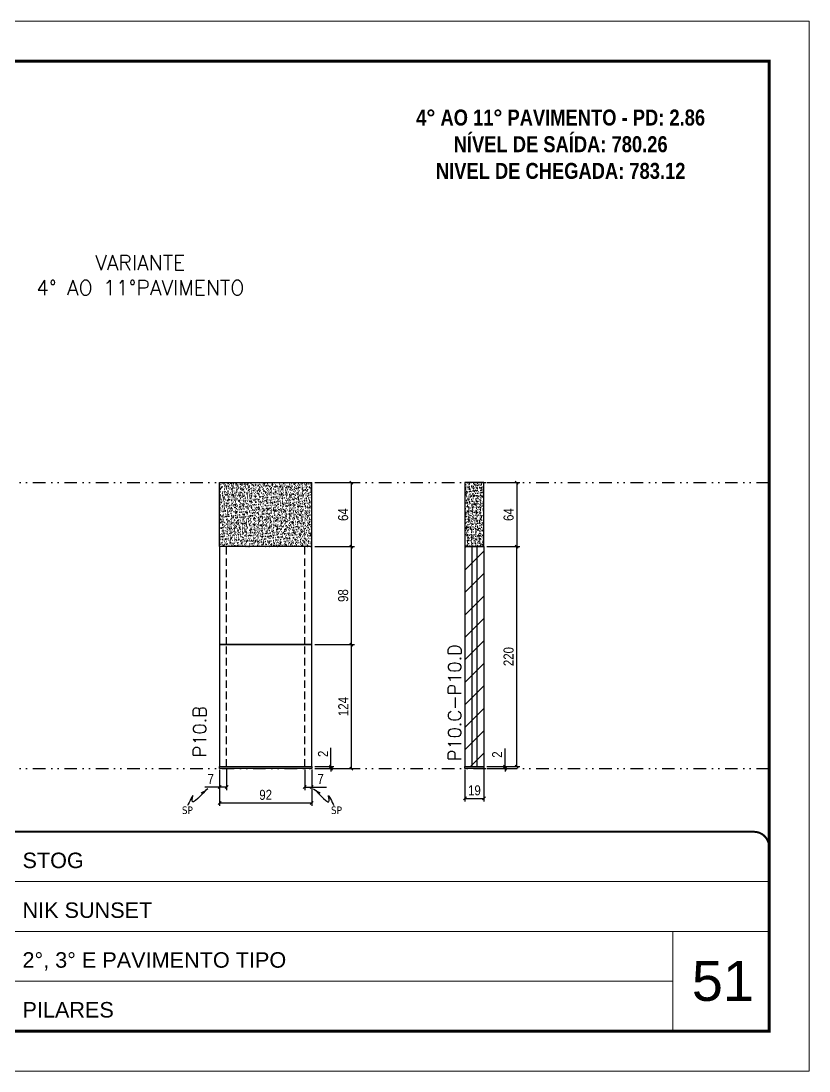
# Model space of a CAD drawing. Extents: x 808 to 7089, y -98 to 17032.
# Drawn here: x 4675 to 5463, y 2200 to 3250 of the extents above; entities that cross this region are included whole.
import ezdxf

# ---------------------------------------------------------------- set-up
doc = ezdxf.new("R2010")
doc.units = 0
for name, pattern in [('CONTINUO', [0]), ('DASHED', [0.75, 0.5, -0.25]), ('DIVIDE2', [0.625, 0.25, -0.125, 0, -0.125, 0, -0.125]), ('HIDDEN', [0.375, 0.25, -0.125])]:
    doc.linetypes.add(name, pattern=pattern)
for name, color, linetype, lineweight in [('CARIMBO', 255, 'Continuous', 9), ('Folhas', 255, 'Continuous', 9), ('REAPROVEITAMENTO', 251, 'Continuous', 9), ('SARRAFO DE PRESSAO', 251, 'DASHED', 9), ('Texto Seção', 7, 'Continuous', 15)]:
    doc.layers.add(name, color=color, linetype=linetype, lineweight=lineweight)
for name, color, linetype in [('COTA', 241, 'Continuous'), ('NOMENCLATURA', 7, 'Continuous'), ('Nível', 160, 'Continuous'), ('Painéis', 200, 'Continuous'), ('SARR_2.2x7', 40, 'Continuous'), ('Sarrafo de Pressão', 42, 'HIDDEN'), ('texto', 7, 'Continuous')]:
    doc.layers.add(name, color=color, linetype=linetype)
doc.styles.add('ARIAL', font='arial.ttf')
doc.styles.add('COTA TECNICA', font='techl___.ttf', dxfattribs={"height": 10})
doc.styles.add('COTA TECNICA-50', font='techl___.ttf', dxfattribs={"height": 10})
doc.styles.add('REGUA-120', font='ROMANS.shx', dxfattribs={"height": 15})
doc.styles.add('ROMANC', font='techb___.ttf', dxfattribs={"height": 2.5})
doc.styles.get("Standard").update_dxf_attribs({"font": 'arial.ttf'})
doc.dimstyles.new('COTA PAINEL-50', dxfattribs={"dimtxt": 10, "dimasz": 3, "dimexe": 3, "dimexo": 3, "dimgap": 3, "dimtad": 1, "dimdec": 1, "dimzin": 12, "dimdsep": 46, "dimtxsty": 'COTA TECNICA-50', "dimblk1": 'OBLIQUE', "dimblk2": 'OBLIQUE', "dimsah": 1, "dimcen": 0.9, "dimclrd": 4, "dimclre": 4, "dimclrt": 240, "dimadec": 1, "dimazin": 3, "dimtfac": 1, "dimtdec": 1, "dimtmove": 0, "dimatfit": 3, "dimfxl": 1, "dimtolj": 1, "dimtzin": 12, "dimarcsym": 0})
doc.dimstyles.new('PAINEL', dxfattribs={"dimtxt": 10, "dimasz": 3, "dimexe": 3, "dimexo": 3, "dimgap": 3, "dimtad": 1, "dimdec": 1, "dimzin": 12, "dimdsep": 46, "dimtxsty": 'COTA TECNICA', "dimblk1": 'OBLIQUE', "dimblk2": 'OBLIQUE', "dimsah": 1, "dimcen": 0.9, "dimclrd": 4, "dimclre": 4, "dimclrt": 240, "dimadec": 1, "dimazin": 3, "dimtfac": 1, "dimtdec": 1, "dimtmove": 0, "dimatfit": 3, "dimfxl": 1, "dimtolj": 1, "dimtzin": 12, "dimarcsym": 0})
doc.dimstyles.get("Standard").update_dxf_attribs({"dimtxt": 0.18, "dimasz": 0.18, "dimexe": 0.18, "dimexo": 0.0625, "dimgap": 0.09, "dimtad": 0, "dimtih": 1, "dimtoh": 1, "dimdec": 4, "dimzin": 0, "dimdsep": 46, "dimtxsty": 'Standard', "dimcen": 0.09, "dimadec": 0, "dimazin": 0, "dimtfac": 1, "dimtdec": 4, "dimtofl": 0, "dimtmove": 0, "dimatfit": 3, "dimfxl": 1, "dimtolj": 1, "dimtzin": 0, "dimarcsym": 0})

# ---------------------------------------------------------------- blocks, each defined once
blk = doc.blocks.new('9999999999')
at = {"color": 30, "linetype": 'CONTINUO'}
for p, q in [((98564.6, 34379.6), (99584, 34379.6)), ((98564.6, 34329.8), (99488, 34329.8)), ((99584, 34329.8), (99488, 34329.8)), ((99488, 34329.8), (99488, 34230.2)), ((98564.6, 34280), (99488, 34280))]:
    blk.add_line(p, q, dxfattribs=at)
at = {"color": 30, "linetype": 'CONTINUO', "const_width": 2}
blk.add_lwpolyline([(99584, 34230.2), (99584, 34414.4, 0.414214), (99569, 34429.4), (98229, 34429.4, 0.414214), (98214, 34414.4), (98214, 34245.2, 0.414214), (98229, 34230.2), (99584, 34230.2)], format="xyb", dxfattribs=at)
at = {"layer": 'Folhas'}
blk.add_lwpolyline([(98139, 34190.2), (99624, 34190.2), (99624, 35240.2), (98139, 35240.2)], close=True, dxfattribs=at)
at = {"layer": 'Folhas', "color": 30, "const_width": 3}
blk.add_lwpolyline([(98214, 34230.2), (99584, 34230.2), (99584, 35200.2), (98214, 35200.2)], close=True, dxfattribs=at)
at = {"color": 7, "linetype": 'Continuous', "ltscale": 5, "style": 'ARIAL'}
for s, height, p in [('STOG', 15.48, (98837.7, 34393.1)), ('NIK SUNSET', 15.48, (98837.7, 34343.3)), ('2°, 3° E PAVIMENTO TIPO', 15.483, (98837.7, 34293.5)), ('PILARES', 15.48, (98837.7, 34243.7))]:
    blk.add_text(s, height=height, dxfattribs=at).set_placement(p)
blk = doc.blocks.new('_Oblique')
at = {"color": 0, "linetype": 'ByBlock', "lineweight": -2}
blk.add_line((-0.5, -0.5), (0.5, 0.5), dxfattribs=at)
blk = doc.blocks.new('*D331')
at = {"layer": 'COTA', "color": 4, "lineweight": -2, "transparency": 16777216}
for p, q in [((4874, 2501), (4874, 2464.6)), ((4966, 2501), (4966, 2464.6)), ((4874, 2467.6), (4966, 2467.6))]:
    blk.add_line(p, q, dxfattribs=at)
at = {"layer": 'Defpoints', "color": 0, "transparency": 16777216}
for p in [(4874, 2504), (4966, 2504), (4966, 2467.6)]:
    blk.add_point(p, dxfattribs=at)
at = {"layer": 'COTA', "color": 4, "lineweight": -2, "transparency": 16777216, "xscale": 3, "yscale": 3, "zscale": 3, "rotation": 180}
blk.add_blockref('_Oblique', (4874, 2467.6), dxfattribs=at)
at = {"layer": 'COTA', "color": 4, "lineweight": -2, "transparency": 16777216, "xscale": 3, "yscale": 3, "zscale": 3}
blk.add_blockref('_Oblique', (4966, 2467.6), dxfattribs=at)
at = {"layer": 'COTA', "color": 240, "transparency": 16777216, "insert": (4920, 2475.7), "char_height": 10, "attachment_point": 5, "style": 'COTA TECNICA'}
blk.add_mtext('\\A1;92', dxfattribs=at)
blk = doc.blocks.new('*D332')
at = {"layer": 'COTA', "color": 4, "lineweight": -2, "transparency": 16777216}
for p, q in [((4881, 2501), (4881, 2480.5)), ((4874, 2499), (4874, 2480.5)), ((4874, 2483.5), (4859.3, 2483.5)), ((4881, 2483.5), (4874, 2483.5))]:
    blk.add_line(p, q, dxfattribs=at)
at = {"layer": 'Defpoints', "color": 0, "transparency": 16777216}
for p in [(4874, 2502), (4881, 2504), (4874, 2483.5)]:
    blk.add_point(p, dxfattribs=at)
at = {"layer": 'COTA', "color": 4, "lineweight": -2, "transparency": 16777216, "xscale": 3, "yscale": 3, "zscale": 3, "rotation": 180}
blk.add_blockref('_Oblique', (4874, 2483.5), dxfattribs=at)
at = {"layer": 'COTA', "color": 4, "lineweight": -2, "transparency": 16777216, "xscale": 3, "yscale": 3, "zscale": 3}
blk.add_blockref('_Oblique', (4881, 2483.5), dxfattribs=at)
at = {"layer": 'COTA', "color": 240, "transparency": 16777216, "insert": (4865.1, 2491.6), "char_height": 10, "attachment_point": 5, "style": 'COTA TECNICA-50'}
blk.add_mtext('\\A1;7', dxfattribs=at)
blk = doc.blocks.new('*D333')
at = {"layer": 'COTA', "color": 4, "lineweight": -2, "transparency": 16777216}
for p, q in [((4959, 2501), (4959, 2480.5)), ((4966, 2499), (4966, 2480.5)), ((4959, 2483.5), (4966, 2483.5)), ((4966, 2483.5), (4980.7, 2483.5))]:
    blk.add_line(p, q, dxfattribs=at)
at = {"layer": 'Defpoints', "color": 0, "transparency": 16777216}
for p in [(4959, 2504), (4966, 2502), (4966, 2483.5)]:
    blk.add_point(p, dxfattribs=at)
at = {"layer": 'COTA', "color": 4, "lineweight": -2, "transparency": 16777216, "xscale": 3, "yscale": 3, "zscale": 3, "rotation": 180}
blk.add_blockref('_Oblique', (4959, 2483.5), dxfattribs=at)
at = {"layer": 'COTA', "color": 4, "lineweight": -2, "transparency": 16777216, "xscale": 3, "yscale": 3, "zscale": 3}
blk.add_blockref('_Oblique', (4966, 2483.5), dxfattribs=at)
at = {"layer": 'COTA', "color": 240, "transparency": 16777216, "insert": (4974.9, 2491.6), "char_height": 10, "attachment_point": 5, "style": 'COTA TECNICA-50'}
blk.add_mtext('\\A1;7', dxfattribs=at)
blk = doc.blocks.new('*D334')
at = {"layer": 'COTA', "color": 4, "linetype": 'ByBlock', "lineweight": -2, "transparency": 16777216}
for p, q in [((4969, 2626), (5008.7, 2626)), ((5005.7, 2502), (5005.7, 2626)), ((4969, 2502), (5008.7, 2502))]:
    blk.add_line(p, q, dxfattribs=at)
at = {"layer": 'Defpoints', "color": 0, "linetype": 'ByBlock', "transparency": 16777216}
for p in [(4966, 2626), (5005.7, 2626), (4966, 2502)]:
    blk.add_point(p, dxfattribs=at)
at = {"layer": 'COTA', "color": 4, "linetype": 'ByBlock', "lineweight": -2, "transparency": 16777216, "xscale": 3, "yscale": 3, "zscale": 3}
for p, rotation in [((5005.7, 2626), 90), ((5005.7, 2502), 270)]:
    blk.add_blockref('_Oblique', p, dxfattribs=dict(at, rotation=rotation))
at = {"layer": 'COTA', "color": 240, "linetype": 'ByBlock', "transparency": 16777216, "insert": (4997.6, 2564), "char_height": 10, "attachment_point": 5, "rotation": 90, "style": 'COTA TECNICA'}
blk.add_mtext('\\A1;124', dxfattribs=at)
blk = doc.blocks.new('*D335')
at = {"layer": 'COTA', "color": 4, "lineweight": -2, "transparency": 16777216}
for p, q in [((4985.3, 2504), (4985.3, 2522.8)), ((4969, 2504), (4988.3, 2504)), ((4969, 2502), (4988.3, 2502)), ((4985.3, 2502), (4985.3, 2504)), ((4985.3, 2502), (4985.3, 2499))]:
    blk.add_line(p, q, dxfattribs=at)
at = {"layer": 'Defpoints', "color": 0, "transparency": 16777216}
for p in [(4966, 2504), (4966, 2502), (4985.3, 2502)]:
    blk.add_point(p, dxfattribs=at)
at = {"layer": 'COTA', "color": 4, "lineweight": -2, "transparency": 16777216, "xscale": 3, "yscale": 3, "zscale": 3}
for p, rotation in [((4985.3, 2504), 270), ((4985.3, 2502), 90)]:
    blk.add_blockref('_Oblique', p, dxfattribs=dict(at, rotation=rotation))
at = {"layer": 'COTA', "color": 240, "transparency": 16777216, "insert": (4977.3, 2516.7), "char_height": 10, "attachment_point": 5, "rotation": 90, "style": 'COTA TECNICA-50'}
blk.add_mtext('\\A1;2', dxfattribs=at)
blk = doc.blocks.new('*D336')
at = {"layer": 'COTA', "color": 4, "linetype": 'ByBlock', "lineweight": -2, "transparency": 16777216}
for p, q in [((4969, 2626), (5008.7, 2626)), ((5005.7, 2502), (5005.7, 2626)), ((4969, 2502), (5008.7, 2502))]:
    blk.add_line(p, q, dxfattribs=at)
at = {"layer": 'Defpoints', "color": 0, "linetype": 'ByBlock', "transparency": 16777216}
for p in [(4966, 2626), (5005.7, 2626), (4966, 2502)]:
    blk.add_point(p, dxfattribs=at)
at = {"layer": 'COTA', "color": 4, "linetype": 'ByBlock', "lineweight": -2, "transparency": 16777216, "xscale": 3, "yscale": 3, "zscale": 3}
for p, rotation in [((5005.7, 2626), 90), ((5005.7, 2502), 270)]:
    blk.add_blockref('_Oblique', p, dxfattribs=dict(at, rotation=rotation))
at = {"layer": 'COTA', "color": 240, "linetype": 'ByBlock', "transparency": 16777216, "insert": (4997.6, 2564), "char_height": 10, "attachment_point": 5, "rotation": 90, "style": 'COTA TECNICA'}
blk.add_mtext('\\A1;124', dxfattribs=at)
blk = doc.blocks.new('*D337')
at = {"layer": 'COTA', "color": 4, "lineweight": -2, "transparency": 16777216}
for p, q in [((4969, 2724), (5008.7, 2724)), ((5005.7, 2626), (5005.7, 2724)), ((4969, 2626), (5008.7, 2626))]:
    blk.add_line(p, q, dxfattribs=at)
at = {"layer": 'Defpoints', "color": 0, "transparency": 16777216}
for p in [(4966, 2724), (5005.7, 2724), (4966, 2626)]:
    blk.add_point(p, dxfattribs=at)
at = {"layer": 'COTA', "color": 4, "lineweight": -2, "transparency": 16777216, "xscale": 3, "yscale": 3, "zscale": 3}
for p, rotation in [((5005.7, 2724), 90), ((5005.7, 2626), 270)]:
    blk.add_blockref('_Oblique', p, dxfattribs=dict(at, rotation=rotation))
at = {"layer": 'COTA', "color": 240, "transparency": 16777216, "insert": (4997.5, 2675), "char_height": 10, "attachment_point": 5, "rotation": 90, "style": 'COTA TECNICA-50'}
blk.add_mtext('\\A1;98', dxfattribs=at)
blk = doc.blocks.new('*D338')
at = {"layer": 'COTA', "color": 4, "lineweight": -2, "transparency": 16777216}
for p, q in [((4969, 2788), (5008.7, 2788)), ((5005.7, 2724), (5005.7, 2788)), ((4969, 2724), (5008.7, 2724))]:
    blk.add_line(p, q, dxfattribs=at)
at = {"layer": 'Defpoints', "color": 0, "transparency": 16777216}
for p in [(4966, 2788), (5005.7, 2788), (4966, 2724)]:
    blk.add_point(p, dxfattribs=at)
at = {"layer": 'COTA', "color": 4, "lineweight": -2, "transparency": 16777216, "xscale": 3, "yscale": 3, "zscale": 3}
for p, rotation in [((5005.7, 2788), 90), ((5005.7, 2724), 270)]:
    blk.add_blockref('_Oblique', p, dxfattribs=dict(at, rotation=rotation))
at = {"layer": 'COTA', "color": 240, "transparency": 16777216, "insert": (4997.5, 2756), "char_height": 10, "attachment_point": 5, "rotation": 90, "style": 'COTA TECNICA-50'}
blk.add_mtext('\\A1;64', dxfattribs=at)
blk = doc.blocks.new('*D175')
at = {"layer": 'COTA', "color": 4, "lineweight": -2, "transparency": 16777216}
for p, q in [((5119.2, 2501), (5119.2, 2469.1)), ((5138.2, 2501), (5138.2, 2469.1)), ((5119.2, 2472.1), (5138.2, 2472.1))]:
    blk.add_line(p, q, dxfattribs=at)
at = {"layer": 'Defpoints', "color": 0, "transparency": 16777216}
for p in [(5119.2, 2504), (5138.2, 2504), (5138.2, 2472.1)]:
    blk.add_point(p, dxfattribs=at)
at = {"layer": 'COTA', "color": 4, "lineweight": -2, "transparency": 16777216, "xscale": 3, "yscale": 3, "zscale": 3, "rotation": 180}
blk.add_blockref('_Oblique', (5119.2, 2472.1), dxfattribs=at)
at = {"layer": 'COTA', "color": 4, "lineweight": -2, "transparency": 16777216, "xscale": 3, "yscale": 3, "zscale": 3}
blk.add_blockref('_Oblique', (5138.2, 2472.1), dxfattribs=at)
at = {"layer": 'COTA', "color": 240, "transparency": 16777216, "insert": (5128.7, 2480.2), "char_height": 10, "attachment_point": 5, "style": 'COTA TECNICA'}
blk.add_mtext('\\A1;19', dxfattribs=at)
blk = doc.blocks.new('*D176')
at = {"layer": 'COTA', "color": 4, "lineweight": -2, "transparency": 16777216}
for p, q in [((5159.4, 2504), (5159.4, 2522.1)), ((5141.2, 2504), (5162.4, 2504)), ((5141.2, 2502), (5162.4, 2502)), ((5159.4, 2502), (5159.4, 2504)), ((5159.4, 2502), (5159.4, 2499))]:
    blk.add_line(p, q, dxfattribs=at)
at = {"layer": 'Defpoints', "color": 0, "transparency": 16777216}
for p in [(5138.2, 2504), (5138.2, 2502), (5159.4, 2504)]:
    blk.add_point(p, dxfattribs=at)
at = {"layer": 'COTA', "color": 4, "lineweight": -2, "transparency": 16777216, "xscale": 3, "yscale": 3, "zscale": 3}
for p, rotation in [((5159.4, 2504), 270), ((5159.4, 2502), 90)]:
    blk.add_blockref('_Oblique', p, dxfattribs=dict(at, rotation=rotation))
at = {"layer": 'COTA', "color": 240, "transparency": 16777216, "insert": (5151.4, 2516), "char_height": 10, "attachment_point": 5, "rotation": 90, "style": 'COTA TECNICA-50'}
blk.add_mtext('\\A1;2', dxfattribs=at)
blk = doc.blocks.new('*D1596')
at = {"layer": 'COTA', "color": 4, "linetype": 'ByBlock', "lineweight": -2, "transparency": 16777216}
for p, q in [((5141.2, 2788), (5174, 2788)), ((5171, 2788), (5171, 2724)), ((5141.2, 2724), (5174, 2724))]:
    blk.add_line(p, q, dxfattribs=at)
at = {"layer": 'Defpoints', "color": 0, "linetype": 'ByBlock', "transparency": 16777216}
for p in [(5138.2, 2788), (5138.2, 2724), (5171, 2724)]:
    blk.add_point(p, dxfattribs=at)
at = {"layer": 'COTA', "color": 4, "linetype": 'ByBlock', "lineweight": -2, "transparency": 16777216, "xscale": 3, "yscale": 3, "zscale": 3}
for p, rotation in [((5171, 2788), 90), ((5171, 2724), 270)]:
    blk.add_blockref('_Oblique', p, dxfattribs=dict(at, rotation=rotation))
at = {"layer": 'COTA', "color": 240, "linetype": 'ByBlock', "transparency": 16777216, "insert": (5162.9, 2756), "char_height": 10, "attachment_point": 5, "rotation": 90, "style": 'COTA TECNICA'}
blk.add_mtext('\\A1;64', dxfattribs=at)
blk = doc.blocks.new('*D177')
at = {"layer": 'COTA', "color": 4, "lineweight": -2, "transparency": 16777216}
for p, q in [((5141.2, 2724), (5174, 2724)), ((5171, 2504), (5171, 2724)), ((5141.2, 2504), (5174, 2504))]:
    blk.add_line(p, q, dxfattribs=at)
at = {"layer": 'Defpoints', "color": 0, "transparency": 16777216}
for p in [(5138.2, 2724), (5171, 2724), (5138.2, 2504)]:
    blk.add_point(p, dxfattribs=at)
at = {"layer": 'COTA', "color": 4, "lineweight": -2, "transparency": 16777216, "xscale": 3, "yscale": 3, "zscale": 3}
for p, rotation in [((5171, 2724), 90), ((5171, 2504), 270)]:
    blk.add_blockref('_Oblique', p, dxfattribs=dict(at, rotation=rotation))
at = {"layer": 'COTA', "color": 240, "transparency": 16777216, "insert": (5162.9, 2614), "char_height": 10, "attachment_point": 5, "rotation": 90, "style": 'COTA TECNICA-50'}
blk.add_mtext('\\A1;220', dxfattribs=at)

msp = doc.modelspace()

# ---------------------------------------------------------------- hatches: boundary and pattern name
at = {"layer": 'COTA', "linetype": 'ByBlock'}
h = msp.add_hatch(dxfattribs=at)
h.set_pattern_fill('AR-CONC', color=256, scale=0.03)
h.set_pattern_definition([(50, (-3938.7415, -1324.0027), (5.46554, -0.4781726), [0.5715, -6.2865]), (355, (-3938.7415, -1324.0027), (-1.0573026, 5.7317054), [0.4572, -5.0292175]), (100.451445, (-3938.286, -1324.0425), (4.4082374, 5.2535326), [0.4857003, -5.3427073]), (46.1842, (-3938.7415, -1322.4787), (8.132371, -1.26127), [0.85725, -9.42975]), (96.63556, (-3938.064, -1322.584), (7.122124, 7.422784), [0.728551, -8.014068]), (351.18415, (-3938.7415, -1322.479), (7.122124, 7.422784), [0.685799, -7.543792]), (21, (-3937.9795, -1322.8597), (4.5484317, -3.067956), [0.5715, -6.2865]), (326, (-3937.9795, -1322.8597), (1.854061, 5.525639), [0.4572, -5.0292]), (71.451445, (-3937.6005, -1323.1153), (6.4024926, 2.457683), [0.4857003, -5.342698]), (37.5, (-3938.7415, -1324.0027), (0.0926581, 2.53665117), [0, -4.96824, 0, -5.1054, 0, -5.04825]), (7.5, (-3938.7415, -1324.0027), (2.0045899, 3.00541724), [0, -2.91084, 0, -4.85394, 0, -1.92405]), (327.5, (-3940.4408, -1324.0027), (4.06771786, -0.1718623), [0, -1.905, 0, -5.9436, 0, -7.8867]), (317.5, (-3941.2028, -1324.0027), (4.4438754, 0.7627947), [0, -2.4765, 0, -3.94716, 0, -5.6007])])
h.paths.add_polyline_path([(4966.01, 2787.99), (4966, 2723.99), (4874.01, 2723.99), (4874.02, 2787.99)])
h = msp.add_hatch(dxfattribs=at)
h.set_pattern_fill('AR-CONC', color=256, scale=0.03)
h.set_pattern_definition([(50, (-3969.948, -1324.0027), (5.46554, -0.4781726), [0.5715, -6.2865]), (355, (-3969.948, -1324.0027), (-1.0573026, 5.7317054), [0.4572, -5.0292175]), (100.451445, (-3969.4924, -1324.0425), (4.4082374, 5.2535326), [0.4857003, -5.3427073]), (46.1842, (-3969.948, -1322.4787), (8.132371, -1.26127), [0.85725, -9.42975]), (96.63556, (-3969.27, -1322.584), (7.122124, 7.422784), [0.728551, -8.014068]), (351.18415, (-3969.948, -1322.479), (7.122124, 7.422784), [0.685799, -7.543792]), (21, (-3969.186, -1322.8597), (4.5484317, -3.067956), [0.5715, -6.2865]), (326, (-3969.186, -1322.8597), (1.854061, 5.525639), [0.4572, -5.0292]), (71.451445, (-3968.807, -1323.1153), (6.4024926, 2.457683), [0.4857003, -5.342698]), (37.5, (-3969.9478, -1324.0027), (0.0926581, 2.53665117), [0, -4.96824, 0, -5.1054, 0, -5.04825]), (7.5, (-3969.9478, -1324.0027), (2.0045899, 3.00541724), [0, -2.91084, 0, -4.85394, 0, -1.92405]), (327.5, (-3971.647, -1324.0027), (4.06771786, -0.1718623), [0, -1.905, 0, -5.9436, 0, -7.8867]), (317.5, (-3972.409, -1324.0027), (4.4438754, 0.7627947), [0, -2.4765, 0, -3.94716, 0, -5.6007])])
h.paths.add_polyline_path([(5138.17, 2787.99), (5119.17, 2787.99), (5119.17, 2723.97), (5138.17, 2723.97)])
at = {"layer": 'REAPROVEITAMENTO', "linetype": 'ByBlock'}
h = msp.add_hatch(dxfattribs=at)
h.set_pattern_fill('ANSI31', color=256, scale=5, style=2)
h.set_pattern_definition([(45, (1533, -6498.437), (-11.22532, 11.22532), [])])
h.paths.add_polyline_path([(5138.17, 2503.97), (5138.17, 2723.97), (5119.17, 2723.97), (5119.17, 2503.97)])

# ---------------------------------------------------------------- linework, layer by layer
at = {"layer": 'COTA', "linetype": 'ByBlock'}
for p, q in [((4874.01, 2723.99), (4874.01, 2787.99)), ((4874.01, 2787.99), (4966.01, 2787.99)), ((4966.01, 2787.99), (4966.01, 2787.99)), ((4966.01, 2723.99), (4966.01, 2787.99))]:
    msp.add_line(p, q, dxfattribs=at)
msp.add_lwpolyline([(5119.17, 2723.97), (5138.17, 2723.97), (5138.17, 2787.99), (5119.17, 2787.99)], close=True, dxfattribs=at)
at = {"layer": 'Nível', "color": 4, "linetype": 'DIVIDE2', "ltscale": 50}
for p, q in [((4372.84, 2787.99), (5423.17, 2787.99)), ((4372.84, 2501.99), (5423.17, 2501.99))]:
    msp.add_line(p, q, dxfattribs=at)
at = {"layer": 'Painéis'}
for p, q in [((5138.17, 2723.99), (5119.17, 2723.97)), ((5119.17, 2723.97), (5119.17, 2503.99)), ((5138.17, 2723.97), (5138.17, 2503.99)), ((5119.17, 2503.99), (5138.17, 2503.99)), ((5119.17, 2503.99), (5138.17, 2503.99)), ((5119.17, 2501.99), (5119.17, 2503.99)), ((5138.17, 2501.99), (5119.17, 2501.99)), ((5138.17, 2503.99), (5138.17, 2501.99))]:
    msp.add_line(p, q, dxfattribs=at)
for points in [[(4966.01, 2723.99), (4874.01, 2723.99), (4874.01, 2625.99), (4966.01, 2625.99)], [(4966.01, 2625.99), (4874.01, 2625.99), (4874.01, 2503.99), (4966.01, 2503.99)], [(4966.01, 2501.99), (4874.01, 2501.99), (4874.01, 2503.99), (4966.01, 2503.99)]]:
    msp.add_lwpolyline(points, close=True, dxfattribs=at)
at = {"layer": 'SARR_2.2x7'}
for p, q in [((5126.17, 2723.99), (5126.17, 2503.99)), ((5131.17, 2723.99), (5131.17, 2503.99))]:
    msp.add_line(p, q, dxfattribs=at)
at = {"layer": 'Sarrafo de Pressão', "ltscale": 30}
for p, q in [((4881.01, 2625.99), (4881.01, 2723.99)), ((4959.01, 2625.99), (4959.01, 2723.99)), ((4881.01, 2503.99), (4881.01, 2625.99)), ((4959.01, 2503.99), (4959.01, 2625.99))]:
    msp.add_line(p, q, dxfattribs=at)

# ---------------------------------------------------------------- block references
at = {"layer": 'SARRAFO DE PRESSAO', "color": 6, "linetype": 'ByBlock'}
msp.add_blockref('9999999999', (-94160.81, -31990.63), dxfattribs=at)

# ---------------------------------------------------------------- texts
at = {"layer": 'CARIMBO', "style": 'ARIAL'}
msp.add_text('51', height=40, dxfattribs=at).set_placement((5346.03, 2269.72))
at = {"layer": 'NOMENCLATURA', "color": 2, "insert": (5214.91, 3187.72), "char_height": 16, "attachment_point": 2, "style": 'ROMANC'}
msp.add_mtext_dynamic_manual_height_columns('\\P4° AO 11° PAVIMENTO - PD: 2.86\\PNÍVEL DE SAÍDA: 780.26\\PNIVEL DE CHEGADA: 783.12', width=409.5896, gutter_width=1, heights=[0], dxfattribs=at)
at = {"layer": 'texto', "color": 0, "char_height": 7.5, "attachment_point": 5}
for insert in [(4841.76, 2460.31), (4990.79, 2460.31)]:
    msp.add_mtext('{\\fTahoma|b0|i0|c0|p34;\\C4;SP}', dxfattribs=dict(at, insert=insert))
at = {"layer": 'Texto Seção', "insert": (4601.23, 2975.26), "char_height": 15, "width": 386.8172, "attachment_point": 7, "style": 'REGUA-120'}
msp.add_mtext('\\pxqc;VARIANTE^J4° AO 11°PAVIMENTO', dxfattribs=at)
at = {"layer": 'Texto Seção', "char_height": 13, "width": 285.3299, "attachment_point": 7, "rotation": 90, "style": 'REGUA-120'}
for s, insert in [('P10.C-P10.D', (5115.46, 2509.4)), ('P10.B', (4860.54, 2513.24))]:
    msp.add_mtext(s, dxfattribs=dict(at, insert=insert))

# ---------------------------------------------------------------- dimensions: what is measured, and where the dimension line sits
at = {"layer": 'COTA'}
for base, p1, p2, angle, picture, middle in [((5005.65, 2787.99), (4966.01, 2723.99), (4966.01, 2787.99), 90, '*D338', (4997.55, 2755.99)), ((5005.65, 2723.99), (4966.01, 2625.99), (4966.01, 2723.99), 90, '*D337', (4997.55, 2674.99)), ((5171.03, 2723.99), (5138.17, 2503.99), (5138.17, 2723.99), 90, '*D177', (5162.93, 2613.99)), ((4874.01, 2483.48), (4881.01, 2503.99), (4874.01, 2501.99), 180, '*D332', (4865.15, 2491.55))]:
    dim = msp.add_linear_dim(base=base, p1=p1, p2=p2, angle=angle, dimstyle='COTA PAINEL-50', dxfattribs=at)
    dim.commit()
    dim.dimension.update_dxf_attribs({"geometry": picture, "text_midpoint": middle})
at = {"layer": 'COTA', "linetype": 'ByBlock'}
dim = msp.add_linear_dim(base=(5171.03, 2723.97), p1=(5138.17, 2787.99), p2=(5138.17, 2723.97), angle=90, dimstyle='PAINEL', dxfattribs=at)
dim.commit()
dim.dimension.update_dxf_attribs({"geometry": '*D1596', "text_midpoint": (5162.93, 2755.98)})
for picture in ['*D334', '*D336']:
    dim = msp.add_aligned_dim(p1=(4966.01, 2501.99), p2=(4966.01, 2625.99), distance=-39.64, dimstyle='PAINEL', dxfattribs=at)
    dim.commit()
    dim.dimension.update_dxf_attribs({"geometry": picture, "text_midpoint": (4997.58, 2563.99)})
at = {"layer": 'COTA'}
for base, p1, p2, picture, middle in [((4985.27, 2501.99), (4966.01, 2503.99), (4966.01, 2501.99), '*D335', (4985.27, 2516.74)), ((5159.37, 2503.99), (5138.17, 2501.99), (5138.17, 2503.99), '*D176', (5159.37, 2516.04))]:
    dim = msp.add_linear_dim(base=base, p1=p1, p2=p2, angle=90, dimstyle='COTA PAINEL-50', dxfattribs=at)
    dim.commit()
    dim.dimension.update_dxf_attribs({"geometry": picture, "text_midpoint": middle, "dimtype": 160})
for base, p1, p2, picture, middle in [((4966.01, 2467.63), (4874.01, 2503.99), (4966.01, 2503.99), '*D331', (4920.01, 2475.72)), ((5138.17, 2472.1), (5119.17, 2503.99), (5138.17, 2503.99), '*D175', (5128.67, 2480.18))]:
    dim = msp.add_linear_dim(base=base, p1=p1, p2=p2, dimstyle='PAINEL', override={"dimarcsym": 2}, dxfattribs=at)
    dim.commit()
    dim.dimension.update_dxf_attribs({"geometry": picture, "text_midpoint": middle})
dim = msp.add_linear_dim(base=(4966.01, 2483.48), p1=(4959.01, 2503.99), p2=(4966.01, 2501.99), dimstyle='COTA PAINEL-50', dxfattribs=at)
dim.commit()
dim.dimension.update_dxf_attribs({"geometry": '*D333', "text_midpoint": (4974.88, 2491.55)})

# ---------------------------------------------------------------- leaders
at = {"layer": 'COTA', "path_type": 1}
for points in [[(4862.18, 2481.81), (4846.4, 2469.97), (4847.32, 2474.78), (4841.77, 2465)], [(4967.84, 2481.81), (4983.63, 2469.97), (4982.7, 2474.78), (4988.25, 2465)]]:
    msp.add_leader(points, dimstyle='Standard', override={"dimasz": 8}, dxfattribs=at)

doc.saveas('drawing.dxf')
